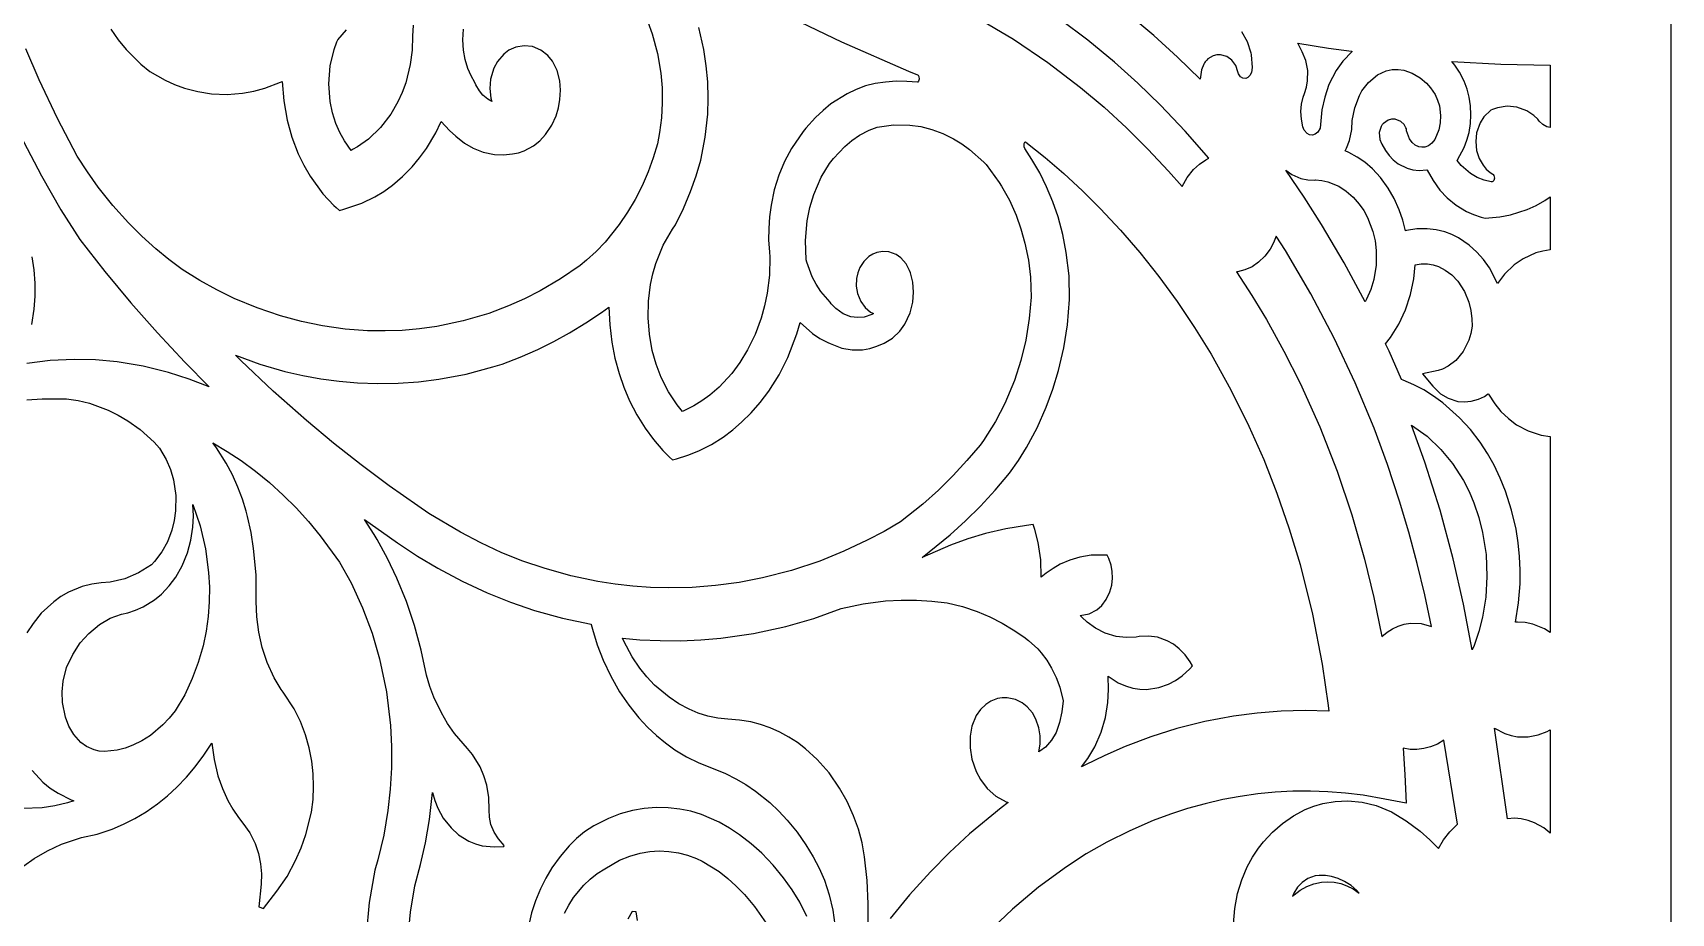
# Model space of a CAD drawing. Extents: x -629 to 1, y 0 to 2050.
# Drawn here: x -331.8 to 1.4, y 376 to 555.1 of the extents above; entities that cross this region are included whole.
import ezdxf

# ---------------------------------------------------------------- set-up
doc = ezdxf.new("R2010")
doc.units = 0
doc.layers.add('Default_Layer', color=1, linetype='CONTINUOUS')

msp = doc.modelspace()

# ---------------------------------------------------------------- linework, layer by layer
at = {"layer": 'Default_Layer'}
for points in [[(-628.58, 0), (1.42, 0), (1.42, 2050), (-628.58, 2050), (-628.58, 0)], [(-63.5, 551.31), (-65.4, 549.33), (-66.76, 547.42), (-68.19, 544.54), (-69.05, 542.02), (-69.63, 539.44), (-69.96, 535.72), (-70.48, 534.87), (-70.98, 534.46), (-71.57, 534.27), (-72.18, 534.36), (-72.65, 534.61), (-73.22, 535.28), (-73.52, 535.99), (-73.81, 537.53), (-73.88, 539.1), (-73.75, 540.56), (-73.42, 542.01), (-73.16, 542.77), (-72.77, 544.04), (-72.55, 545.34), (-72.52, 547.4), (-72.89, 549.43), (-73.62, 551.25), (-74.52, 552.97), (-68.29, 551.98), (-63.6, 551.33), (-63.5, 551.31)], [(-52.97, 547.47), (-51.25, 546.87), (-49.66, 545.93), (-48.38, 544.82), (-47.54, 543.87), (-46.62, 542.54), (-46.1, 541.41), (-45.74, 540.22), (-45.49, 538.26), (-45.56, 536.78), (-45.85, 535.32), (-46.66, 533.35), (-47.26, 532.63), (-47.98, 532.1), (-48.7, 531.84), (-49.31, 531.8), (-49.91, 531.9), (-50.63, 532.25), (-51.25, 532.78), (-51.8, 533.52), (-52.25, 534.59), (-52.39, 535.18), (-52.45, 535.54), (-52.53, 535.74), (-52.92, 536.41), (-53.56, 537.02), (-54.72, 537.49), (-55.46, 537.5), (-56.18, 537.31), (-57.11, 536.66), (-57.22, 536.54), (-57.32, 536.42), (-57.41, 536.29), (-57.58, 536.03), (-57.98, 534.81), (-57.87, 533.39), (-57.52, 532.59), (-57.43, 532.44), (-56.72, 531.15), (-55.97, 530.13), (-55.1, 529.23), (-54.11, 528.45), (-52.29, 527.53), (-51.1, 527.2), (-49.87, 527.07), (-48.29, 527.2), (-48.24, 527.12), (-47.03, 525.01), (-45.61, 523.11), (-44.12, 521.54), (-42.31, 520.04), (-40.24, 518.77), (-38.77, 518.1), (-37.22, 517.59), (-36.44, 517.4), (-35.68, 517.42), (-33.46, 517.63), (-31.27, 518.05), (-27.91, 519.15), (-26.07, 519.99), (-24.32, 520.98), (-23.19, 521.72), (-23.19, 510.92), (-24.67, 510.7), (-26.11, 510.31), (-28.71, 509.13), (-30.53, 507.87), (-32.5, 505.97), (-33.92, 504.11), (-35.56, 507.26), (-36.75, 508.94), (-38.12, 510.49), (-39.69, 511.89), (-41.88, 513.36), (-43.23, 514.03), (-44.65, 514.57), (-46.42, 515.02), (-48.24, 515.24), (-50.34, 515.2), (-52.41, 514.86), (-52.65, 514.8), (-53.18, 516.97), (-53.9, 519.09), (-54.9, 521.35), (-56.14, 523.51), (-57.69, 525.63), (-59.33, 527.39), (-60.9, 528.74), (-62.46, 529.82), (-64.13, 530.74), (-64.92, 531.1), (-64.64, 531.62), (-64.01, 533.16), (-63.55, 535.39), (-63.45, 537.22), (-62.94, 539.8), (-62, 542.33), (-61.51, 543.26), (-60.15, 545.01), (-58.33, 546.51), (-56.55, 547.35), (-55.33, 547.65), (-54.14, 547.65), (-52.97, 547.47)], [(-23.19, 548.5), (-23.19, 535.81), (-23.88, 535.97), (-24.71, 536.42), (-25.42, 537.09), (-25.58, 537.3), (-25.74, 537.52), (-26.52, 538.24), (-27.96, 539.21), (-29.97, 539.97), (-31.96, 540.17), (-33.93, 539.84), (-34.95, 539.47), (-35.24, 539.33), (-36.67, 537.99), (-37.45, 536.78), (-38.16, 534.77), (-38.35, 532.97), (-38.17, 531.17), (-37.64, 529.5), (-36.86, 528.14), (-36.19, 527.35), (-35.43, 526.69), (-34.84, 526.3), (-34.81, 526.28), (-34.66, 526.07), (-34.54, 525.55), (-34.65, 525.06), (-34.83, 524.83), (-35, 524.75), (-35.07, 524.75), (-35.17, 524.78), (-36.64, 525.11), (-38.04, 525.67), (-39.43, 526.48), (-41.27, 528.08), (-42.14, 529.1), (-42.04, 529.23), (-40.68, 531.75), (-40.12, 533.27), (-39.71, 534.83), (-39.43, 536.61), (-39.33, 538.41), (-39.41, 540.21), (-39.68, 541.99), (-40.1, 543.65), (-40.7, 545.26), (-41.64, 547.1), (-42.62, 548.53), (-43.22, 549.26), (-33.21, 548.73), (-23.19, 548.5)], [(-134.8, 523.91), (-133.19, 521.01), (-131.84, 518), (-130.83, 515.18), (-130.02, 512.29), (-129.33, 508.86), (-128.91, 505.38), (-128.76, 501.34), (-129.14, 496.95), (-129.84, 492.59), (-130.83, 488.45), (-132.13, 484.37), (-134.09, 479.67), (-136.01, 476), (-138.48, 472.14), (-139.16, 471.2), (-141.82, 468.05), (-144.62, 465.02), (-147.63, 462.05), (-150.8, 459.22), (-155.36, 455.61), (-158.68, 453.66), (-162.09, 451.85), (-166.83, 449.61), (-171.71, 447.63), (-177.48, 445.71), (-183.38, 444.19), (-188.13, 443.27), (-192.93, 442.62), (-197.73, 442.25), (-202.54, 442.15), (-206.15, 442.25), (-209.74, 442.51), (-213.33, 442.91), (-216.88, 443.47), (-222.4, 444.63), (-227.81, 446.15), (-232.15, 447.63), (-236.4, 449.33), (-240.68, 451.3), (-244.84, 453.47), (-251.23, 457.33), (-253.51, 458.88), (-259.31, 462.95), (-264.99, 467.17), (-270.63, 471.62), (-276.14, 476.2), (-282.93, 482.21), (-289.49, 488.43), (-290.6, 489.52), (-285.63, 487.71), (-280.54, 486.21), (-276.9, 485.36), (-273.21, 484.69), (-269.5, 484.19), (-265.76, 483.87), (-261.61, 483.73), (-257.47, 483.8), (-253.33, 484.1), (-249.22, 484.62), (-243.7, 485.67), (-238.27, 487.11), (-236.37, 487.71), (-232.7, 489.11), (-229.12, 490.68), (-225.83, 492.3), (-222.63, 494.06), (-219.32, 496.07), (-216.11, 498.22), (-214.63, 499.28), (-214.48, 495.69), (-214.06, 492.12), (-213.43, 488.91), (-212.58, 485.76), (-211.61, 482.97), (-210.46, 480.25), (-208.98, 477.39), (-207.28, 474.65), (-205.56, 472.32), (-203.66, 470.13), (-202.29, 468.76), (-201.7, 468.2), (-200.88, 468.42), (-198.56, 469.15), (-196.32, 470.07), (-193.78, 471.36), (-191.39, 472.86), (-189.46, 474.3), (-187.64, 475.86), (-185.68, 477.8), (-183.88, 479.86), (-182.11, 482.21), (-180.04, 485.51), (-178.27, 489.03), (-176.42, 493.82), (-175.74, 496.14), (-173.22, 493.92), (-171.71, 492.93), (-170.1, 492.09), (-169.62, 491.89), (-167.25, 490.96), (-165.18, 490.6), (-163.07, 490.62), (-161.57, 490.87), (-160.12, 491.32), (-158.68, 491.98), (-156.98, 492.99), (-155.47, 494.4), (-154.45, 495.81), (-153.37, 498.1), (-152.83, 500.31), (-152.68, 502.35), (-152.84, 504.38), (-153.29, 506.23), (-153.47, 506.74), (-154.18, 508.09), (-155.27, 509.32), (-156.19, 509.96), (-157.73, 510.52), (-158.95, 510.6), (-160.14, 510.38), (-160.98, 510.03), (-161.74, 509.56), (-162.78, 508.56), (-163.57, 507.34), (-164.01, 506.24), (-164.26, 505.09), (-164.32, 503.57), (-164.08, 502.06), (-163.41, 500.44), (-162.52, 499.2), (-161.42, 498.29), (-161.11, 498.11), (-160.84, 497.96), (-161.14, 497.81), (-162.74, 497.27), (-164.08, 497.15), (-165.4, 497.32), (-167.01, 497.94), (-168.5, 498.99), (-169.42, 499.96), (-169.65, 500.26), (-171.55, 502.46), (-172.5, 503.93), (-173.3, 505.47), (-174.38, 508.42), (-174.52, 508.93), (-174.68, 512.87), (-174.34, 516.81), (-173.78, 519.54), (-172.97, 522.21), (-171.44, 525.7), (-169.74, 528.48), (-168.98, 529.49), (-166.68, 531.96), (-165.22, 533.17), (-163.64, 534.24), (-161.72, 535.25), (-160.08, 535.88), (-156.78, 536.36), (-153.44, 536.32), (-151.17, 536), (-148.95, 535.43), (-146.69, 534.6), (-144.54, 533.54), (-142.86, 532.51), (-141.27, 531.36), (-138.41, 528.77), (-137.94, 528.28), (-135.26, 524.65), (-134.8, 523.91)], [(-129.92, 532.89), (-129.86, 532.86), (-125.92, 529.72), (-122.11, 526.45), (-118.33, 522.97), (-114.7, 519.36), (-110.59, 514.97), (-106.67, 510.42), (-102.78, 505.51), (-99.09, 500.46), (-95.52, 495.14), (-92.16, 489.69), (-88.13, 482.46), (-84.47, 475.07), (-81.47, 468.29), (-78.76, 461.41), (-76.26, 454.21), (-74.07, 446.93), (-71.53, 436.84), (-69.55, 426.65), (-68.33, 418.25), (-68.19, 417.07), (-73.06, 417.19), (-77.94, 417.06), (-82.8, 416.68), (-87.63, 416.05), (-93.41, 414.97), (-99.1, 413.54), (-104.43, 411.86), (-109.64, 409.9), (-113.8, 408.08), (-117.87, 406.09), (-118.53, 405.75), (-117.21, 407.48), (-115.82, 409.8), (-114.52, 412.79), (-113.65, 415.78), (-113.14, 418.84), (-113, 421.52), (-113.12, 424.21), (-111.03, 422.85), (-109.59, 422.22), (-108.07, 421.78), (-106.69, 421.56), (-105.28, 421.52), (-102.77, 421.88), (-100.82, 422.56), (-99.39, 423.31), (-98.05, 424.26), (-96.52, 425.68), (-95.92, 426.34), (-96.4, 427.11), (-97.45, 428.55), (-98.66, 429.79), (-99.84, 430.69), (-101.12, 431.42), (-103.07, 432.11), (-104.92, 432.37), (-106.79, 432.27), (-107.38, 432.17), (-109.44, 432.04), (-111.49, 432.28), (-113.73, 432.97), (-115.7, 433.99), (-117.37, 435.22), (-118.44, 436.21), (-118.76, 436.54), (-116.96, 436.88), (-115.43, 437.68), (-114.39, 438.58), (-113.47, 439.78), (-112.73, 441.33), (-112.35, 442.7), (-112.2, 444.11), (-112.26, 445.47), (-112.52, 446.81), (-112.99, 448.12), (-113.31, 448.8), (-114.13, 448.85), (-116.53, 448.82), (-118.89, 448.44), (-120.92, 447.82), (-122.84, 446.97), (-124.31, 446.13), (-125.69, 445.16), (-126.72, 444.32), (-126.82, 447.87), (-127.34, 451.38), (-128.03, 454.05), (-128.34, 455.07), (-129.72, 454.88), (-133.91, 454.18), (-138.04, 453.21), (-141.65, 452.13), (-145.18, 450.87), (-150.95, 448.34), (-145.22, 452.94), (-142.09, 455.79), (-139.09, 458.77), (-136.05, 462.07), (-133.16, 465.5), (-131.35, 468.06), (-129.7, 470.72), (-127.54, 474.75), (-125.68, 478.91), (-124.32, 482.62), (-123.19, 486.4), (-122.12, 491.02), (-121.38, 495.69), (-120.94, 500.83), (-121.06, 505.63), (-121.61, 510.4), (-122.32, 514.04), (-123.29, 517.63), (-124.35, 520.73), (-125.61, 523.77), (-127.01, 526.59), (-128.6, 529.33), (-130.07, 531.53), (-130.21, 531.86), (-130.17, 532.55), (-130.02, 532.81), (-129.94, 532.88), (-129.92, 532.89)], [(-64.72, 522.9), (-63.25, 521.63), (-62.02, 520.22), (-61.12, 518.91), (-60.37, 517.53), (-59.27, 514.69), (-58.82, 512.75), (-58.58, 510.79), (-58.6, 507.82), (-59.07, 504.88), (-59.69, 502.87), (-60.54, 500.92), (-60.84, 500.37), (-65.1, 508.29), (-69.68, 516.07), (-73.23, 521.65), (-76.95, 527.13), (-75.74, 526.29), (-73.88, 525.48), (-72.52, 525.19), (-71.13, 525.14), (-70.91, 525.16), (-69.66, 525.04), (-68.43, 524.76), (-66.21, 523.86), (-64.72, 522.9)], [(-78.92, 513.73), (-79.45, 512.36), (-80.14, 511.07), (-81.21, 509.64), (-82.5, 508.4), (-83.84, 507.51), (-85.31, 506.85), (-86.78, 506.49), (-86.97, 506.46), (-83.87, 501.67), (-80.92, 496.77), (-77.35, 490.34), (-74.04, 483.78), (-70.06, 474.93), (-66.53, 465.9), (-63.53, 457.02), (-60.94, 448), (-59.05, 440.18), (-57.46, 432.29), (-56.38, 433.18), (-55.29, 433.86), (-54.13, 434.39), (-52.9, 434.76), (-51.63, 434.96), (-49.45, 434.9), (-47.33, 434.32), (-48.69, 440.76), (-50.23, 447.15), (-51.94, 453.5), (-53.82, 459.81), (-56.3, 467.27), (-59.02, 474.64), (-62.86, 483.88), (-67.11, 492.94), (-71.87, 501.98), (-77.05, 510.78), (-78.92, 513.73)], [(-48.16, 508.08), (-47.03, 507.89), (-45.93, 507.54), (-44.53, 506.83), (-43.23, 505.86), (-41.96, 504.53), (-40.62, 502.46), (-39.74, 500.3), (-39.32, 498.61), (-39.11, 496.88), (-39.09, 495.39), (-39.34, 493.95), (-39.76, 492.53), (-40.88, 490.26), (-42.38, 488.43), (-43.93, 487.24), (-45.13, 486.66), (-46.01, 486.39), (-49.14, 485.68), (-47.06, 483.17), (-45.48, 481.66), (-43.95, 480.74), (-41.96, 480.11), (-40.6, 479.99), (-39.24, 480.12), (-37.77, 480.54), (-36.59, 481.12), (-35.92, 481.55), (-35.78, 481.65), (-35.72, 481.55), (-34.45, 479.59), (-33.21, 478.08), (-31.68, 476.61), (-30.03, 475.36), (-27.7, 474.09), (-25.02, 473.23), (-23.19, 472.95), (-23.19, 433.1), (-23.21, 433.12), (-24.38, 433.82), (-26.72, 434.77), (-28.28, 435.11), (-29.88, 435.22), (-30.23, 435.22), (-29.62, 439.1), (-29.33, 443.02), (-29.3, 445.8), (-29.42, 448.58), (-29.71, 451.35), (-30.14, 454.1), (-31.04, 458.01), (-32.27, 461.84), (-33.35, 464.51), (-34.6, 467.12), (-35.95, 469.5), (-37.45, 471.8), (-39.42, 474.38), (-41.61, 476.79), (-45.03, 479.83), (-46.92, 481.2), (-48.91, 482.43), (-50.95, 483.5), (-53.07, 484.42), (-53.46, 484.57), (-55.98, 490.3), (-56.67, 491.81), (-55.66, 493.13), (-53.97, 495.83), (-52.63, 498.73), (-51.62, 501.84), (-50.96, 505.03), (-50.68, 507.92), (-49.43, 508.1), (-48.16, 508.08)], [(-51.4, 475.27), (-48.25, 473.02), (-45.43, 470.35), (-43.07, 467.48), (-40.85, 464), (-39.7, 461.75), (-38.72, 459.44), (-37.71, 456.47), (-36.94, 453.43), (-36.25, 448.96), (-36.05, 444.45), (-36.3, 440.3), (-36.98, 436.19), (-37.72, 433.3), (-38.68, 430.47), (-39.04, 429.56), (-40.81, 438.85), (-42.92, 448.08), (-45.6, 457.95), (-48.69, 467.71), (-51.4, 475.27)], [(-299.23, 459.16), (-297.74, 454.78), (-296.66, 450.08), (-296.04, 445.3), (-295.9, 442.3), (-295.94, 439.31), (-296.16, 436.33), (-296.56, 433.36), (-297.15, 430.38), (-298.18, 427.01), (-299.41, 423.7), (-300.9, 420.4), (-302.88, 417.16), (-304.05, 415.67), (-305.34, 414.28), (-307.89, 412.13), (-309.62, 411.04), (-311.48, 410.14), (-313.04, 409.57), (-314.65, 409.16), (-317.24, 408.85), (-318.29, 408.94), (-319.31, 409.19), (-320.85, 409.89), (-322.01, 410.74), (-323.47, 412.35), (-324.46, 414.03), (-325.16, 415.85), (-325.75, 418.88), (-325.84, 421.04), (-325.65, 423.21), (-324.98, 425.96), (-323.69, 428.64), (-322.15, 430.96), (-320.44, 432.9), (-318.25, 434.71), (-316.06, 435.98), (-313.74, 436.84), (-312.51, 437.11), (-310.9, 437.61), (-309.37, 438.28), (-307.07, 439.71), (-305.62, 440.91), (-304.07, 442.55), (-302.73, 444.35), (-301.43, 446.63), (-300.33, 449.3), (-299.63, 451.88), (-299.23, 454.51), (-299.12, 456.83), (-299.23, 459.16)], [(-23.19, 413.31), (-23.19, 392.28), (-23.28, 392.36), (-24.52, 393.34), (-26.37, 394.38), (-27.71, 394.87), (-29.11, 395.18), (-30.49, 395.29), (-31.87, 395.2), (-34.52, 413.6), (-32.43, 412.53), (-31.15, 412.12), (-29.83, 411.88), (-27.71, 411.85), (-25.64, 412.25), (-23.82, 412.97), (-23.35, 413.22), (-23.19, 413.31)], [(-62.08, 380.09), (-62.5, 380.62), (-63.7, 381.6), (-65.02, 382.43), (-66.33, 383.02), (-67.7, 383.43), (-68.91, 383.63), (-70.15, 383.67), (-71.01, 383.6), (-72.49, 383.07), (-73.66, 382.24), (-74.56, 381.26), (-75.32, 380.05), (-75.63, 379.4), (-75.3, 379.7), (-74.05, 380.65), (-72.68, 381.42), (-71.24, 381.96), (-69.74, 382.28), (-68.42, 382.36), (-67.1, 382.27), (-65.81, 382), (-64.56, 381.56), (-63.27, 380.91), (-62.08, 380.09)]]:
    msp.add_lwpolyline(points, close=True, dxfattribs=at)
for points in [[(-206.73, 557.34), (-205.82, 554.85), (-204.75, 550.91), (-204.06, 546.9), (-203.81, 543.87), (-203.77, 540.84), (-203.94, 537.81), (-204.33, 534.8), (-204.78, 532.5), (-205.65, 529.64), (-206.67, 526.82), (-207.9, 523.97), (-209.31, 521.19), (-210.84, 518.58), (-212.55, 516.06), (-215.39, 512.53), (-217.22, 510.62), (-219.18, 508.81), (-220.5, 507.73), (-224.48, 505.05), (-228.63, 502.62), (-231.79, 501), (-235.03, 499.52), (-239.04, 497.96), (-244.29, 496.46), (-249.65, 495.36), (-253.14, 494.87), (-256.65, 494.56), (-260.17, 494.43), (-263.7, 494.48), (-268.3, 494.81), (-272.86, 495.45), (-277.17, 496.33), (-281.42, 497.48), (-286.2, 499.11), (-290.85, 501.06), (-294.38, 502.79), (-297.81, 504.7), (-301.42, 506.95), (-304.15, 508.98), (-306.78, 511.13), (-309.63, 513.71), (-312.34, 516.42), (-315.53, 519.98), (-318.48, 523.7), (-320.69, 526.79), (-322.75, 529.96), (-326.75, 537.68), (-330.48, 545.51), (-333.24, 551.82)], [(-254.43, 556.63), (-254.57, 554.42), (-254.66, 551.53), (-255.03, 548.65), (-255.97, 544.9), (-256.68, 542.95), (-257.54, 541.06), (-259, 538.52), (-261.08, 535.81), (-263.52, 533.47), (-265.75, 531.89), (-266.76, 531.33), (-267.07, 531.17), (-268.44, 533.12), (-269.38, 534.83), (-270.14, 536.62), (-270.84, 538.84), (-271.31, 541.11), (-271.59, 544.74), (-271.3, 548.36), (-270.54, 551.66), (-269.98, 553.23), (-269.78, 553.69), (-267.99, 555.72)], [(-180.73, 559.7), (-167.36, 553.23), (-153.7, 547.28), (-151.85, 546.52), (-151.75, 546.45), (-151.61, 546.23), (-151.52, 545.68), (-151.65, 545.24), (-151.81, 545.05), (-151.85, 545.02), (-151.86, 545.02), (-154.02, 545.2), (-156.19, 545.22), (-158.35, 545.07), (-160.5, 544.75), (-162.43, 544.32), (-164.35, 543.58), (-166.19, 542.69), (-169.47, 540.61), (-171.09, 539.31), (-172.61, 537.89), (-174.59, 535.7), (-175.15, 535), (-177.51, 531.56), (-178.91, 528.91), (-180.05, 526.16), (-181, 523.13), (-181.66, 520.03), (-181.98, 517.66), (-182.14, 515.28), (-182.15, 512.89), (-182, 510.51), (-181.88, 509.46), (-182, 505.78), (-182.45, 502.12), (-182.98, 499.55), (-183.69, 497.02), (-184.92, 493.71), (-186.45, 490.57), (-188.02, 488), (-189.64, 485.81), (-192.23, 483.01), (-194.12, 481.37), (-195.71, 480.21), (-197.39, 479.17), (-199.64, 478.06), (-200.74, 479.42), (-202.49, 482.03), (-203.98, 484.95), (-205.03, 487.67), (-205.81, 490.47), (-206.4, 493.77), (-206.66, 497.11), (-206.57, 500.5), (-206.15, 503.88), (-205.68, 506.05), (-205.06, 508.19), (-203.58, 511.86), (-201.71, 515.17), (-201.11, 516.04), (-199.46, 519.38), (-198.03, 522.79), (-196.89, 525.98), (-195.92, 529.21), (-195.03, 533.84), (-194.55, 538.53), (-194.45, 541.82), (-194.55, 545.11), (-194.85, 548.4), (-195.34, 551.66), (-196.37, 556.16)], [(-139.94, 558.28), (-132.32, 553.78), (-125.36, 549.07), (-118.69, 543.97), (-113.94, 539.96), (-109.36, 535.76), (-105, 531.44), (-100.8, 526.95), (-98.06, 523.82), (-97.03, 525.65), (-95.71, 527.28), (-94.52, 528.36), (-93.2, 529.26), (-92.62, 529.57), (-92.62, 529.57), (-97.44, 535.08), (-102.48, 540.39), (-107.07, 544.83), (-111.83, 549.1), (-117.25, 553.56), (-122.87, 557.77)], [(-85.99, 555.33), (-84.82, 553.32), (-84.08, 551), (-84, 550.62), (-84, 550.62), (-83.81, 548.02), (-83.95, 547.02), (-84.28, 546.37), (-84.68, 545.97), (-85.09, 545.78), (-85.72, 545.84), (-86.18, 546.16), (-86.56, 546.72), (-86.72, 547.15), (-87.16, 548.44), (-87.93, 549.51), (-88.98, 550.26), (-90.23, 550.6), (-91, 550.58), (-91.73, 550.39), (-92.8, 549.77), (-93.05, 549.55), (-93.4, 549.16), (-93.52, 549), (-93.65, 548.74), (-94.09, 547.55), (-94.38, 545.64), (-94.39, 545.63), (-99.02, 550.15), (-103.83, 554.52), (-109.59, 559.36)], [(-315.9, 555.82), (-314.45, 553.69), (-312.82, 551.67), (-309.85, 548.7), (-308.02, 547.25), (-304.9, 545.46), (-302.97, 544.59), (-300.97, 543.86), (-298.23, 543.13), (-295.43, 542.69), (-292.29, 542.56), (-289.16, 542.79), (-286.85, 543.2), (-284.6, 543.81), (-281.44, 545.02), (-281.08, 545.19), (-280.78, 541.24), (-280.09, 537.34), (-279.11, 533.85), (-277.81, 530.46), (-276.68, 528.14), (-275.38, 525.9), (-272.79, 522.36), (-270.56, 519.98), (-270.1, 519.55), (-269.46, 518.97), (-268.54, 519.2), (-264.9, 520.42), (-262.25, 521.71), (-260.42, 522.83), (-258.68, 524.08), (-256.59, 525.86), (-254.68, 527.82), (-253.15, 529.65), (-251.76, 531.57), (-249.84, 534.77), (-248.8, 536.9), (-248.74, 537.04), (-247.08, 535.24), (-245.79, 534.09), (-244, 532.64), (-242.22, 531.6), (-240.22, 530.81), (-237.89, 530.33), (-236.06, 530.27), (-234.24, 530.47), (-233.05, 530.7), (-231.9, 531.07), (-229.95, 532.11), (-228.66, 533.14), (-227.52, 534.38), (-226.25, 536.29), (-225.39, 538.22), (-224.91, 539.85), (-224.61, 541.51), (-224.51, 543.4), (-224.63, 545.29), (-225.16, 547.45), (-226.13, 549.32), (-227.06, 550.46), (-228.45, 551.54), (-230.17, 552.27), (-231.86, 552.46), (-233.54, 552.18), (-234.96, 551.54), (-236.03, 550.74), (-237.29, 549.28), (-238.04, 547.91), (-238.71, 545.69), (-238.85, 543.75), (-238.62, 541.82), (-238.42, 541.09), (-239.26, 541.57), (-240.26, 542.43), (-240.97, 543.3), (-241.67, 544.5), (-241.87, 544.95), (-242.67, 546.35), (-243.31, 547.82), (-243.87, 549.66), (-244.21, 551.54), (-244.33, 553.67), (-244.18, 555.81)], [(-333.7, 532.97), (-330.04, 525.96), (-326.09, 519.1), (-322.26, 513.01), (-317.14, 506.52), (-311.84, 500.16), (-306.47, 494.06), (-300.91, 488.1), (-295.95, 483.05), (-300.02, 484.65), (-304.18, 485.99), (-309.37, 487.27), (-314.66, 488.14), (-319.03, 488.53), (-323.41, 488.63), (-328.24, 488.41), (-333.02, 487.84)], [(-332.03, 495.76), (-331.55, 498.85), (-331.35, 501.51), (-331.35, 504.18), (-331.55, 506.84), (-331.94, 509.48)], [(-333.04, 480.43), (-329.92, 480.62), (-326.8, 480.65), (-324.98, 480.6), (-322.58, 480.27), (-320.24, 479.72), (-316.46, 478.35), (-314.41, 477.33), (-312.46, 476.15), (-309.99, 474.36), (-309.99, 474.36), (-307.15, 471.79), (-306.04, 470.6), (-304.66, 468.29), (-303.8, 466.25), (-303.19, 464.14), (-302.74, 460.99), (-302.78, 457.81), (-303.06, 455.86), (-303.54, 453.94), (-304.44, 451.56), (-305.55, 449.52), (-307.04, 447.53), (-307.67, 446.87), (-310.28, 445.2), (-313.08, 444.01), (-316.1, 443.33), (-317.87, 443.2), (-319.83, 442.94), (-321.74, 442.45), (-324.52, 441.3), (-326.08, 440.4), (-327.55, 439.35), (-330.07, 437.02), (-331.76, 434.95), (-333.02, 432.99)], [(-333.61, 385.61), (-331.5, 387.08), (-328.8, 388.66), (-325.94, 390), (-321.88, 391.38), (-318.74, 392.09), (-315.69, 393.09), (-313.34, 394.08), (-311.08, 395.23), (-308.72, 396.64), (-306.47, 398.21), (-304.43, 399.86), (-302.51, 401.63), (-300.57, 403.65), (-298.76, 405.79), (-297.01, 408.15), (-295.41, 410.6), (-294.95, 407.24), (-294.14, 403.93), (-293.24, 401.38), (-292.11, 398.91), (-291.12, 397.14), (-289.98, 395.43), (-289.12, 394.29), (-287.68, 392.32), (-286.58, 390.15), (-285.9, 388.12), (-285.47, 386.02), (-285.31, 383.96), (-285.38, 381.9), (-285.83, 377.28), (-284.91, 376.96), (-282.19, 380.45), (-280.1, 383.48), (-278.35, 386.69), (-277.21, 389.3), (-276.26, 391.97), (-275.12, 396.55), (-274.81, 399.14), (-274.7, 401.74), (-274.78, 404.34), (-275.07, 406.93), (-275.6, 409.64), (-276.35, 412.3), (-277.37, 414.99), (-278.65, 417.59), (-280.87, 420.98), (-281.27, 421.49), (-282.7, 423.89), (-284.12, 426.99), (-285.14, 430.04), (-285.84, 433.17), (-286.24, 436.27), (-286.35, 439.39), (-286.39, 444.79), (-286.89, 450.16), (-287.41, 453.43), (-288.12, 456.67), (-288.39, 457.74), (-289.17, 460.22), (-290.09, 462.66), (-291.21, 465.14), (-292.48, 467.56), (-294.45, 470.64), (-294.97, 471.37), (-295.21, 471.69), (-295.21, 471.69), (-292.26, 469.94), (-289.42, 468.06), (-286.48, 465.89), (-283.66, 463.59), (-280.88, 461.06), (-278.22, 458.42), (-275.7, 455.65), (-273.33, 452.78), (-269.4, 447.39), (-267.07, 443.18), (-264.72, 438.1), (-262.81, 432.96), (-261.28, 427.71), (-259.88, 421), (-259.06, 414.2), (-258.84, 409.87), (-258.86, 405.54), (-259.1, 401.22), (-259.58, 396.91), (-260.44, 391.84), (-261.63, 386.84), (-262.23, 384.77), (-263.41, 378.19), (-264.03, 371.54)], [(-255.5, 370.4), (-255.02, 376.2), (-254.11, 381.57), (-252.92, 385.9), (-251.95, 390.28), (-251.15, 395.08), (-250.6, 399.91), (-250.54, 400.56), (-250.07, 398.93), (-249.43, 397.34), (-248.33, 395.34), (-246.73, 393.32), (-245.21, 391.94), (-243.09, 390.62), (-241.78, 390.09), (-240.41, 389.71), (-237.97, 389.5), (-236.03, 389.57), (-235.94, 389.75), (-237.06, 391.08), (-237.96, 392.44), (-238.62, 394.06), (-238.93, 395.53), (-239.02, 397.02), (-239.09, 399.52), (-239.49, 402), (-240.06, 403.93), (-240.85, 405.79), (-242.4, 408.3), (-243.37, 409.46), (-246.03, 412.51), (-247.45, 414.57), (-248.71, 416.72), (-250.21, 419.91), (-251.04, 422.13), (-251.72, 424.38), (-252.8, 429.48), (-254.17, 434.52), (-255.81, 439.38), (-257.75, 444.15), (-259.65, 448.15), (-261.77, 452.04), (-262.37, 453.05), (-264.36, 456.09), (-264.36, 456.09), (-259.26, 452.46), (-257.61, 451.33), (-253.57, 448.65), (-249.4, 446.15), (-244.48, 443.52), (-239.41, 441.16), (-234.66, 439.25), (-229.79, 437.59), (-224.06, 435.99), (-218.22, 434.76), (-218.21, 434.72), (-217.96, 433.77), (-217, 430.6), (-215.81, 427.49), (-214.27, 424.2), (-212.46, 421.02), (-210.6, 418.29), (-208.52, 415.7), (-206.8, 413.85), (-204.95, 412.12), (-203.14, 410.63), (-201.23, 409.25), (-198.85, 407.8), (-196.34, 406.55), (-193.1, 405.3), (-190.92, 404.4), (-188.82, 403.35), (-186.78, 402.16), (-184.84, 400.84), (-181.91, 398.48), (-180.08, 396.75), (-178.38, 394.93), (-176.37, 392.47), (-174.56, 389.89), (-173.08, 387.47), (-171.85, 385.14), (-170.82, 382.73), (-169.83, 379.69), (-169.12, 376.58), (-168.72, 373.65)], [(-161.91, 373.12), (-161.88, 377.9), (-162.13, 382.67), (-162.66, 387.43), (-163.12, 390.27), (-163.9, 393.07), (-164.88, 395.81), (-166.18, 398.69), (-167.72, 401.45), (-169.86, 404.52), (-172.29, 407.28), (-174.65, 409.44), (-176.31, 410.7), (-178.06, 411.83), (-179.9, 412.84), (-181.82, 413.69), (-183.78, 414.38), (-185.8, 414.9), (-188.1, 415.28), (-190.43, 415.43), (-192.51, 415.67), (-194.55, 416.1), (-196.45, 416.7), (-198.29, 417.46), (-200.41, 418.59), (-202.4, 419.9), (-205.34, 422.4), (-206.91, 424.07), (-208.34, 425.85), (-209.88, 428.13), (-211.61, 431.32), (-211.89, 431.94), (-208.34, 431.62), (-204.22, 431.43), (-200.08, 431.42), (-195.96, 431.59), (-191.84, 431.95), (-185.21, 432.91), (-178.68, 434.33), (-172.98, 435.97), (-167.41, 437.95), (-162.93, 438.93), (-158.37, 439.52), (-155.23, 439.7), (-152.08, 439.69), (-148.95, 439.49), (-145.83, 439.1), (-142.75, 438.36), (-139.74, 437.36), (-137.14, 436.26), (-134.64, 434.98), (-132.41, 433.65), (-130.28, 432.19), (-129.3, 431.46), (-127.43, 429.76), (-126.74, 428.98), (-126.74, 428.98), (-125.58, 427.45), (-124.59, 425.82), (-123.67, 423.93), (-122.95, 421.97), (-122.27, 419.19), (-122.49, 416.95), (-122.98, 414.75), (-123.68, 412.77), (-124.59, 411.16), (-125.86, 409.76), (-126.98, 408.97), (-127.22, 408.84), (-126.95, 410.35), (-126.92, 412.04), (-127.18, 413.72), (-127.8, 415.49), (-128.51, 416.73), (-129.54, 417.94), (-130.6, 418.79), (-131.93, 419.45), (-133.67, 419.82), (-134.65, 419.8), (-135.61, 419.63), (-136.94, 419.11), (-138.01, 418.42), (-139.07, 417.41), (-139.94, 416.18), (-140.84, 414.05), (-141.19, 411.99), (-141.17, 409.64), (-140.8, 407.31), (-139.95, 404.8), (-139.09, 403.17), (-137.69, 401.32), (-135.97, 399.8), (-133.84, 398.63), (-133.45, 398.48), (-134.85, 397.43), (-141.3, 392.12), (-145.37, 388.36), (-149.25, 384.43), (-153.47, 379.75), (-157.43, 374.89)], [(-87.58, 373.8), (-87.34, 376.93), (-86.76, 380.02), (-85.93, 382.78), (-84.8, 385.43), (-83.74, 387.38), (-82.5, 389.23), (-81.49, 390.5), (-79.68, 392.47), (-77.67, 394.24), (-75.43, 395.78), (-73.02, 397.05), (-71.26, 397.74), (-69.44, 398.27), (-66.92, 398.72), (-64.36, 398.84), (-61.43, 398.57), (-58.56, 397.88), (-55.49, 396.62), (-52.46, 394.77), (-49.63, 392.64), (-47.69, 390.94), (-45.88, 389.12), (-44.87, 390.92), (-43.63, 392.56), (-42.07, 394.09), (-44.81, 411.17), (-46.12, 410.4), (-47.52, 409.83), (-48.89, 409.47), (-50.29, 409.3), (-51.7, 409.32), (-53.1, 409.54), (-52.79, 404.17), (-52.52, 398.37), (-56.82, 399.21), (-61.26, 399.97), (-64.82, 400.41), (-68.39, 400.69), (-71.97, 400.81), (-75.54, 400.78), (-79.11, 400.59), (-82.67, 400.24), (-86.22, 399.74), (-89.75, 399.09), (-93.36, 398.26), (-96.93, 397.27), (-100.45, 396.12), (-103.92, 394.83), (-108.71, 392.76), (-113.37, 390.42), (-117.55, 388.04), (-121.6, 385.43), (-127.24, 381.31), (-132.58, 376.81), (-136.51, 373.08)], [(-331.92, 405.02), (-329.73, 402.67), (-328.26, 401.45), (-326.66, 400.37), (-324, 399.05), (-323.45, 398.85), (-324.73, 398.44), (-327.3, 397.8), (-329.93, 397.41), (-333.87, 397.31)], [(-174.39, 375.33), (-175.79, 378.24), (-177.37, 380.76), (-179.11, 383.2), (-181.23, 385.76), (-183.54, 388.17), (-185.73, 390.13), (-188.06, 391.94), (-190.09, 393.3), (-192.21, 394.53), (-195.83, 396.08), (-197.98, 396.72), (-200.19, 397.17), (-202.61, 397.45), (-205.04, 397.49), (-207.47, 397.3), (-209.87, 396.87), (-212.34, 396.19), (-214.73, 395.27), (-217.68, 393.77), (-219.59, 392.54), (-221.2, 391.19), (-222.7, 389.72), (-224.57, 387.55), (-226.21, 385.23), (-227.45, 383.13), (-228.54, 380.96), (-229.54, 378.52), (-230.35, 376.03), (-231.15, 372.71)], [(-223.65, 375.96), (-222.8, 377.59), (-221.81, 379.16), (-219.72, 381.71), (-218.43, 382.94), (-217.02, 384.04), (-215.48, 385), (-212.45, 386.77), (-210.41, 387.61), (-208.27, 388.22), (-206.34, 388.54), (-204.39, 388.66), (-202.44, 388.57), (-200.5, 388.28), (-198.62, 387.79), (-196.81, 387.12), (-195.68, 386.6), (-192.24, 384.45), (-190.46, 383.07), (-188.79, 381.58), (-187.04, 379.79), (-185.02, 377.36), (-182.68, 373.93)], [(-208.84, 374.5), (-209.09, 376.23), (-209.93, 376.36), (-210.82, 374.75)]]:
    msp.add_lwpolyline(points, dxfattribs=at)

doc.saveas('drawing.dxf')
